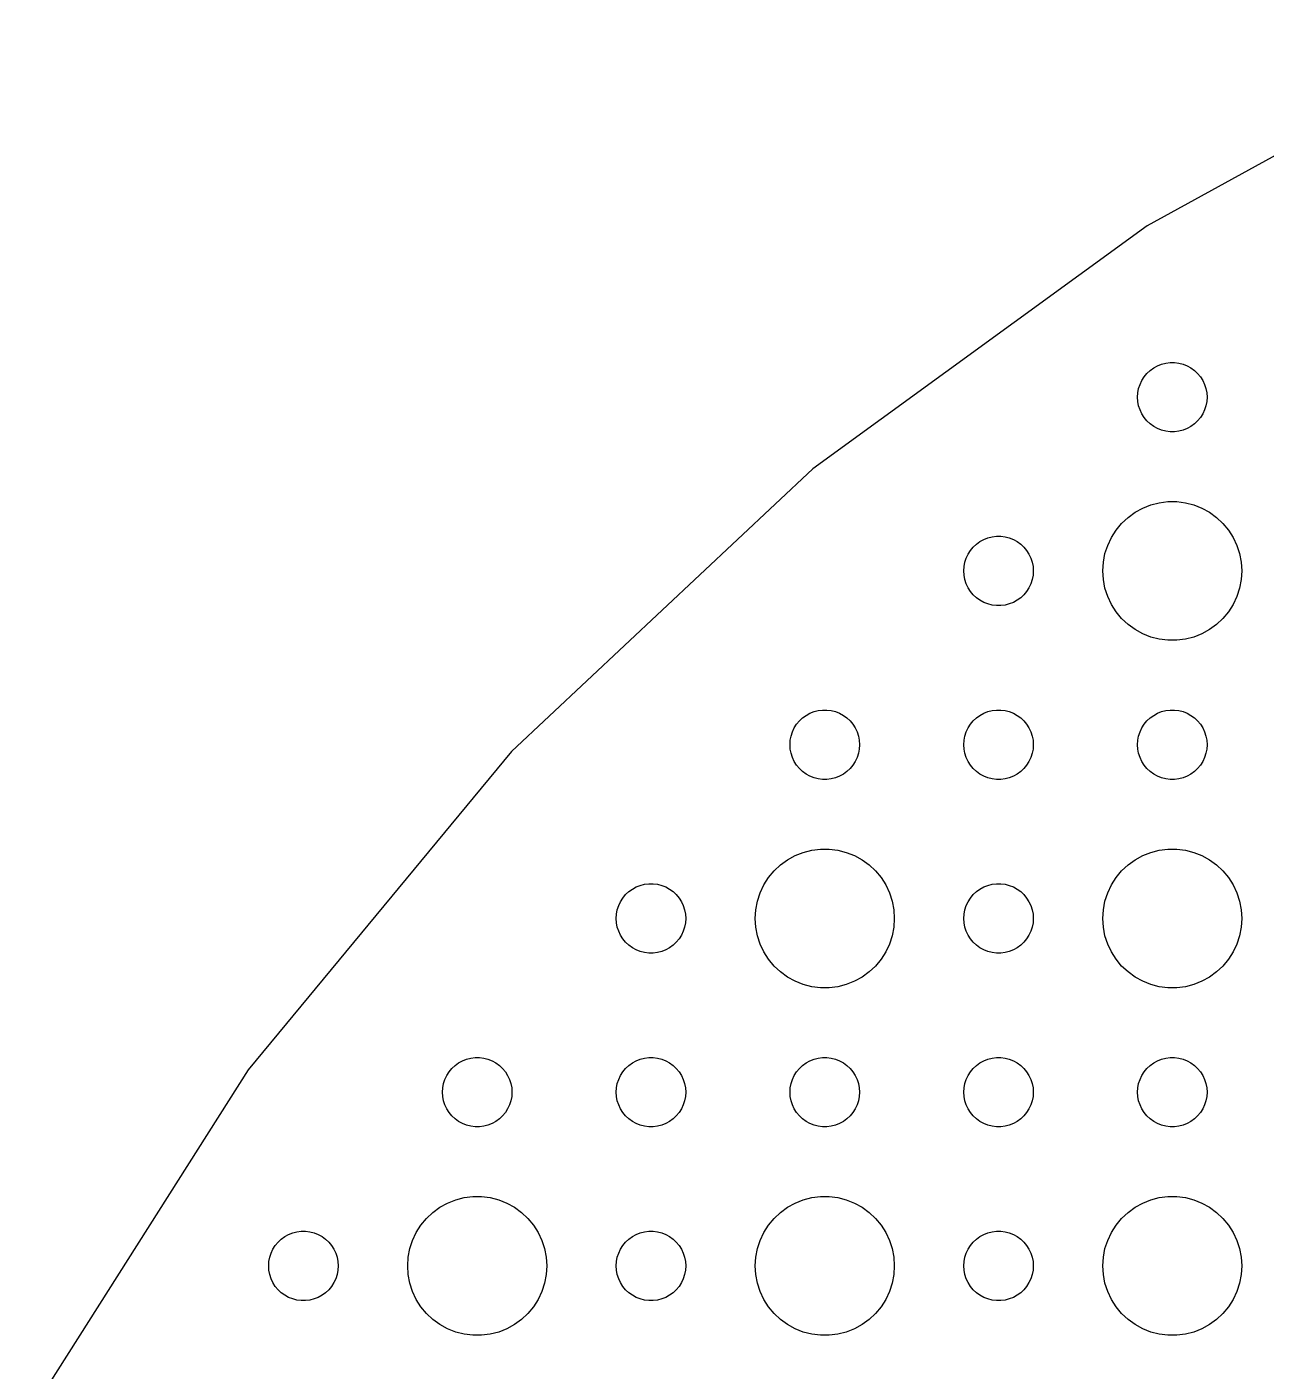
# Model space of a CAD drawing. Header units: metres. Extents: x -142 to 142, y -142 to 142.
# Drawn here: x -124.4 to -71, y 70.5 to 128.5 of the extents above; entities that cross this region are included whole.
import ezdxf

# ---------------------------------------------------------------- set-up
doc = ezdxf.new("R2010")
doc.units = ezdxf.units.M

msp = doc.modelspace()

# ---------------------------------------------------------------- linework, layer by layer
for p, q in [((-60.4606, 128.485), (-76.0874, 119.895)), ((-76.0874, 119.895), (-90.5142, 109.413)), ((-75.9561, 113.656), (-75.8037, 113.766)), ((-75.8037, 113.766), (-75.6387, 113.857)), ((-75.6387, 113.857), (-75.4635, 113.927)), ((-75.4635, 113.927), (-75.2811, 113.973)), ((-75.2811, 113.973), (-75.0942, 113.997)), ((-75.0942, 113.997), (-74.9058, 113.997)), ((-74.9058, 113.997), (-74.7189, 113.973)), ((-74.7189, 113.973), (-74.5365, 113.927)), ((-74.5365, 113.927), (-74.3613, 113.857)), ((-74.3613, 113.857), (-74.1963, 113.766)), ((-74.1963, 113.766), (-74.0439, 113.656)), ((-76.3947, 113.052), (-76.3145, 113.223)), ((-76.3145, 113.223), (-76.2135, 113.382)), ((-76.2135, 113.382), (-76.0934, 113.527)), ((-76.0934, 113.527), (-75.9561, 113.656)), ((-74.0439, 113.656), (-73.9065, 113.527)), ((-73.9065, 113.527), (-73.7865, 113.382)), ((-73.7865, 113.382), (-73.6855, 113.223)), ((-73.6855, 113.223), (-73.6053, 113.052)), ((-76.5, 112.5), (-76.4882, 112.688)), ((-76.4882, 112.688), (-76.4529, 112.873)), ((-76.4529, 112.873), (-76.3947, 113.052)), ((-73.6053, 113.052), (-73.5471, 112.873)), ((-73.5471, 112.873), (-73.5118, 112.688)), ((-73.5118, 112.688), (-73.5, 112.5)), ((-76.4882, 112.312), (-76.5, 112.5)), ((-76.4529, 112.127), (-76.4882, 112.312)), ((-76.3947, 111.948), (-76.4529, 112.127)), ((-73.5471, 112.127), (-73.6053, 111.948)), ((-73.5118, 112.312), (-73.5471, 112.127)), ((-73.5, 112.5), (-73.5118, 112.312)), ((-76.3145, 111.777), (-76.3947, 111.948)), ((-76.2135, 111.618), (-76.3145, 111.777)), ((-76.0934, 111.473), (-76.2135, 111.618)), ((-75.9561, 111.344), (-76.0934, 111.473)), ((-73.9065, 111.473), (-74.0439, 111.344)), ((-73.7865, 111.618), (-73.9065, 111.473)), ((-73.6855, 111.777), (-73.7865, 111.618)), ((-73.6053, 111.948), (-73.6855, 111.777)), ((-75.8037, 111.234), (-75.9561, 111.344)), ((-75.6387, 111.143), (-75.8037, 111.234)), ((-75.4635, 111.073), (-75.6387, 111.143)), ((-75.2811, 111.027), (-75.4635, 111.073)), ((-75.0942, 111.003), (-75.2811, 111.027)), ((-74.9058, 111.003), (-75.0942, 111.003)), ((-74.7189, 111.027), (-74.9058, 111.003)), ((-74.5365, 111.073), (-74.7189, 111.027)), ((-74.3613, 111.143), (-74.5365, 111.073)), ((-74.1963, 111.234), (-74.3613, 111.143)), ((-74.0439, 111.344), (-74.1963, 111.234)), ((-90.5142, 109.413), (-103.514, 97.2057)), ((-75.927, 107.853), (-75.5621, 107.947)), ((-75.5621, 107.947), (-75.1884, 107.994)), ((-75.1884, 107.994), (-74.8116, 107.994)), ((-74.8116, 107.994), (-74.4379, 107.947)), ((-74.4379, 107.947), (-74.073, 107.853)), ((-76.9123, 107.312), (-76.6075, 107.533)), ((-76.6075, 107.533), (-76.2773, 107.714)), ((-76.2773, 107.714), (-75.927, 107.853)), ((-74.073, 107.853), (-73.7227, 107.714)), ((-73.7227, 107.714), (-73.3925, 107.533)), ((-73.3925, 107.533), (-73.0877, 107.312)), ((-77.427, 106.763), (-77.1869, 107.054)), ((-77.1869, 107.054), (-76.9123, 107.312)), ((-73.0877, 107.312), (-72.8131, 107.054)), ((-72.8131, 107.054), (-72.573, 106.763)), ((-83.4561, 106.156), (-83.3037, 106.266)), ((-83.3037, 106.266), (-83.1387, 106.357)), ((-83.1387, 106.357), (-82.9635, 106.427)), ((-82.9635, 106.427), (-82.7811, 106.473)), ((-82.7811, 106.473), (-82.5942, 106.497)), ((-82.5942, 106.497), (-82.4058, 106.497)), ((-82.4058, 106.497), (-82.2189, 106.473)), ((-82.2189, 106.473), (-82.0365, 106.427)), ((-82.0365, 106.427), (-81.8613, 106.357)), ((-81.8613, 106.357), (-81.6963, 106.266)), ((-81.6963, 106.266), (-81.5439, 106.156)), ((-77.7893, 106.104), (-77.6289, 106.445)), ((-77.6289, 106.445), (-77.427, 106.763)), ((-72.573, 106.763), (-72.3711, 106.445)), ((-72.3711, 106.445), (-72.2107, 106.104)), ((-83.8947, 105.552), (-83.8145, 105.723)), ((-83.8145, 105.723), (-83.7135, 105.882)), ((-83.7135, 105.882), (-83.5934, 106.027)), ((-83.5934, 106.027), (-83.4561, 106.156)), ((-81.5439, 106.156), (-81.4065, 106.027)), ((-81.4065, 106.027), (-81.2865, 105.882)), ((-81.2865, 105.882), (-81.1855, 105.723)), ((-81.1855, 105.723), (-81.1053, 105.552)), ((-77.9763, 105.376), (-77.9057, 105.746)), ((-77.9057, 105.746), (-77.7893, 106.104)), ((-72.2107, 106.104), (-72.0943, 105.746)), ((-72.0943, 105.746), (-72.0237, 105.376)), ((-84, 105), (-83.9882, 105.188)), ((-83.9882, 105.188), (-83.9529, 105.373)), ((-83.9529, 105.373), (-83.8947, 105.552)), ((-81.1053, 105.552), (-81.0471, 105.373)), ((-81.0471, 105.373), (-81.0118, 105.188)), ((-81.0118, 105.188), (-81, 105)), ((-78, 105), (-77.9763, 105.376)), ((-72.0237, 105.376), (-72, 105)), ((-83.9882, 104.812), (-84, 105)), ((-83.9529, 104.627), (-83.9882, 104.812)), ((-83.8947, 104.448), (-83.9529, 104.627)), ((-83.8145, 104.277), (-83.8947, 104.448)), ((-81.1053, 104.448), (-81.1855, 104.277)), ((-81.0471, 104.627), (-81.1053, 104.448)), ((-81.0118, 104.812), (-81.0471, 104.627)), ((-81, 105), (-81.0118, 104.812)), ((-77.9763, 104.624), (-78, 105)), ((-77.9057, 104.254), (-77.9763, 104.624)), ((-72.0237, 104.624), (-72.0943, 104.254)), ((-72, 105), (-72.0237, 104.624)), ((-83.7135, 104.118), (-83.8145, 104.277)), ((-83.5934, 103.973), (-83.7135, 104.118)), ((-83.4561, 103.844), (-83.5934, 103.973)), ((-81.4065, 103.973), (-81.5439, 103.844)), ((-81.2865, 104.118), (-81.4065, 103.973)), ((-81.1855, 104.277), (-81.2865, 104.118)), ((-77.7893, 103.896), (-77.9057, 104.254)), ((-77.6289, 103.555), (-77.7893, 103.896)), ((-72.2107, 103.896), (-72.3711, 103.555)), ((-72.0943, 104.254), (-72.2107, 103.896)), ((-83.3037, 103.734), (-83.4561, 103.844)), ((-83.1387, 103.643), (-83.3037, 103.734)), ((-82.9635, 103.573), (-83.1387, 103.643)), ((-82.7811, 103.527), (-82.9635, 103.573)), ((-82.5942, 103.503), (-82.7811, 103.527)), ((-82.4058, 103.503), (-82.5942, 103.503)), ((-82.2189, 103.527), (-82.4058, 103.503)), ((-82.0365, 103.573), (-82.2189, 103.527)), ((-81.8613, 103.643), (-82.0365, 103.573)), ((-81.6963, 103.734), (-81.8613, 103.643)), ((-81.5439, 103.844), (-81.6963, 103.734)), ((-77.427, 103.237), (-77.6289, 103.555)), ((-72.3711, 103.555), (-72.573, 103.237)), ((-77.1869, 102.946), (-77.427, 103.237)), ((-76.9123, 102.688), (-77.1869, 102.946)), ((-72.8131, 102.946), (-73.0877, 102.688)), ((-72.573, 103.237), (-72.8131, 102.946)), ((-76.6075, 102.467), (-76.9123, 102.688)), ((-76.2773, 102.286), (-76.6075, 102.467)), ((-75.927, 102.147), (-76.2773, 102.286)), ((-75.5621, 102.053), (-75.927, 102.147)), ((-74.073, 102.147), (-74.4379, 102.053)), ((-73.7227, 102.286), (-74.073, 102.147)), ((-73.3925, 102.467), (-73.7227, 102.286)), ((-73.0877, 102.688), (-73.3925, 102.467)), ((-75.1884, 102.006), (-75.5621, 102.053)), ((-74.8116, 102.006), (-75.1884, 102.006)), ((-74.4379, 102.053), (-74.8116, 102.006)), ((-91.0934, 98.5268), (-90.9561, 98.6558)), ((-90.9561, 98.6558), (-90.8037, 98.7665)), ((-90.8037, 98.7665), (-90.6387, 98.8572)), ((-90.6387, 98.8572), (-90.4635, 98.9266)), ((-90.4635, 98.9266), (-90.2811, 98.9734)), ((-90.2811, 98.9734), (-90.0942, 98.997)), ((-90.0942, 98.997), (-89.9058, 98.997)), ((-89.9058, 98.997), (-89.7189, 98.9734)), ((-89.7189, 98.9734), (-89.5365, 98.9266)), ((-89.5365, 98.9266), (-89.3613, 98.8572)), ((-89.3613, 98.8572), (-89.1963, 98.7665)), ((-89.1963, 98.7665), (-89.0439, 98.6558)), ((-89.0439, 98.6558), (-88.9065, 98.5268)), ((-83.5934, 98.5268), (-83.4561, 98.6558)), ((-83.4561, 98.6558), (-83.3037, 98.7665)), ((-83.3037, 98.7665), (-83.1387, 98.8572)), ((-83.1387, 98.8572), (-82.9635, 98.9266)), ((-82.9635, 98.9266), (-82.7811, 98.9734)), ((-82.7811, 98.9734), (-82.5942, 98.997)), ((-82.5942, 98.997), (-82.4058, 98.997)), ((-82.4058, 98.997), (-82.2189, 98.9734)), ((-82.2189, 98.9734), (-82.0365, 98.9266)), ((-82.0365, 98.9266), (-81.8613, 98.8572)), ((-81.8613, 98.8572), (-81.6963, 98.7665)), ((-81.6963, 98.7665), (-81.5439, 98.6558)), ((-81.5439, 98.6558), (-81.4065, 98.5268)), ((-76.0934, 98.5268), (-75.9561, 98.6558)), ((-75.9561, 98.6558), (-75.8037, 98.7665)), ((-75.8037, 98.7665), (-75.6387, 98.8572)), ((-75.6387, 98.8572), (-75.4635, 98.9266)), ((-75.4635, 98.9266), (-75.2811, 98.9734)), ((-75.2811, 98.9734), (-75.0942, 98.997)), ((-75.0942, 98.997), (-74.9058, 98.997)), ((-74.9058, 98.997), (-74.7189, 98.9734)), ((-74.7189, 98.9734), (-74.5365, 98.9266)), ((-74.5365, 98.9266), (-74.3613, 98.8572)), ((-74.3613, 98.8572), (-74.1963, 98.7665)), ((-74.1963, 98.7665), (-74.0439, 98.6558)), ((-74.0439, 98.6558), (-73.9065, 98.5268)), ((-91.3947, 98.0522), (-91.3145, 98.2226)), ((-91.3145, 98.2226), (-91.2135, 98.3817)), ((-91.2135, 98.3817), (-91.0934, 98.5268)), ((-88.9065, 98.5268), (-88.7865, 98.3817)), ((-88.7865, 98.3817), (-88.6855, 98.2226)), ((-88.6855, 98.2226), (-88.6053, 98.0522)), ((-83.8947, 98.0522), (-83.8145, 98.2226)), ((-83.8145, 98.2226), (-83.7135, 98.3817)), ((-83.7135, 98.3817), (-83.5934, 98.5268)), ((-81.4065, 98.5268), (-81.2865, 98.3817)), ((-81.2865, 98.3817), (-81.1855, 98.2226)), ((-81.1855, 98.2226), (-81.1053, 98.0522)), ((-76.3947, 98.0522), (-76.3145, 98.2226)), ((-76.3145, 98.2226), (-76.2135, 98.3817)), ((-76.2135, 98.3817), (-76.0934, 98.5268)), ((-73.9065, 98.5268), (-73.7865, 98.3817)), ((-73.7865, 98.3817), (-73.6855, 98.2226)), ((-73.6855, 98.2226), (-73.6053, 98.0522)), ((-91.5, 97.5), (-91.4882, 97.688)), ((-91.4882, 97.312), (-91.5, 97.5)), ((-91.4882, 97.688), (-91.4529, 97.873)), ((-91.4529, 97.873), (-91.3947, 98.0522)), ((-88.6053, 98.0522), (-88.5471, 97.873)), ((-88.5471, 97.873), (-88.5118, 97.688)), ((-88.5118, 97.688), (-88.5, 97.5)), ((-88.5, 97.5), (-88.5118, 97.312)), ((-84, 97.5), (-83.9882, 97.688)), ((-83.9882, 97.312), (-84, 97.5)), ((-83.9882, 97.688), (-83.9529, 97.873)), ((-83.9529, 97.873), (-83.8947, 98.0522)), ((-81.1053, 98.0522), (-81.0471, 97.873)), ((-81.0471, 97.873), (-81.0118, 97.688)), ((-81.0118, 97.688), (-81, 97.5)), ((-81, 97.5), (-81.0118, 97.312)), ((-76.5, 97.5), (-76.4882, 97.688)), ((-76.4882, 97.312), (-76.5, 97.5)), ((-76.4882, 97.688), (-76.4529, 97.873)), ((-76.4529, 97.873), (-76.3947, 98.0522)), ((-73.6053, 98.0522), (-73.5471, 97.873)), ((-73.5471, 97.873), (-73.5118, 97.688)), ((-73.5118, 97.688), (-73.5, 97.5)), ((-73.5, 97.5), (-73.5118, 97.312)), ((-103.514, 97.2057), (-114.88, 83.4655)), ((-91.4529, 97.127), (-91.4882, 97.312)), ((-91.3947, 96.9478), (-91.4529, 97.127)), ((-91.3145, 96.7774), (-91.3947, 96.9478)), ((-88.6053, 96.9478), (-88.6855, 96.7774)), ((-88.5471, 97.127), (-88.6053, 96.9478)), ((-88.5118, 97.312), (-88.5471, 97.127)), ((-83.9529, 97.127), (-83.9882, 97.312)), ((-83.8947, 96.9478), (-83.9529, 97.127)), ((-83.8145, 96.7774), (-83.8947, 96.9478)), ((-81.1053, 96.9478), (-81.1855, 96.7774)), ((-81.0471, 97.127), (-81.1053, 96.9478)), ((-81.0118, 97.312), (-81.0471, 97.127)), ((-76.4529, 97.127), (-76.4882, 97.312)), ((-76.3947, 96.9478), (-76.4529, 97.127)), ((-76.3145, 96.7774), (-76.3947, 96.9478)), ((-73.6053, 96.9478), (-73.6855, 96.7774)), ((-73.5471, 97.127), (-73.6053, 96.9478)), ((-73.5118, 97.312), (-73.5471, 97.127)), ((-91.2135, 96.6183), (-91.3145, 96.7774)), ((-91.0934, 96.4732), (-91.2135, 96.6183)), ((-90.9561, 96.3442), (-91.0934, 96.4732)), ((-90.8037, 96.2335), (-90.9561, 96.3442)), ((-89.0439, 96.3442), (-89.1963, 96.2335)), ((-88.9065, 96.4732), (-89.0439, 96.3442)), ((-88.7865, 96.6183), (-88.9065, 96.4732)), ((-88.6855, 96.7774), (-88.7865, 96.6183)), ((-83.7135, 96.6183), (-83.8145, 96.7774)), ((-83.5934, 96.4732), (-83.7135, 96.6183)), ((-83.4561, 96.3442), (-83.5934, 96.4732)), ((-83.3037, 96.2335), (-83.4561, 96.3442)), ((-81.5439, 96.3442), (-81.6963, 96.2335)), ((-81.4065, 96.4732), (-81.5439, 96.3442)), ((-81.2865, 96.6183), (-81.4065, 96.4732)), ((-81.1855, 96.7774), (-81.2865, 96.6183)), ((-76.2135, 96.6183), (-76.3145, 96.7774)), ((-76.0934, 96.4732), (-76.2135, 96.6183)), ((-75.9561, 96.3442), (-76.0934, 96.4732)), ((-75.8037, 96.2335), (-75.9561, 96.3442)), ((-74.0439, 96.3442), (-74.1963, 96.2335)), ((-73.9065, 96.4732), (-74.0439, 96.3442)), ((-73.7865, 96.6183), (-73.9065, 96.4732)), ((-73.6855, 96.7774), (-73.7865, 96.6183)), ((-90.6387, 96.1428), (-90.8037, 96.2335)), ((-90.4635, 96.0734), (-90.6387, 96.1428)), ((-90.2811, 96.0266), (-90.4635, 96.0734)), ((-90.0942, 96.003), (-90.2811, 96.0266)), ((-89.9058, 96.003), (-90.0942, 96.003)), ((-89.7189, 96.0266), (-89.9058, 96.003)), ((-89.5365, 96.0734), (-89.7189, 96.0266)), ((-89.3613, 96.1428), (-89.5365, 96.0734)), ((-89.1963, 96.2335), (-89.3613, 96.1428)), ((-83.1387, 96.1428), (-83.3037, 96.2335)), ((-82.9635, 96.0734), (-83.1387, 96.1428)), ((-82.7811, 96.0266), (-82.9635, 96.0734)), ((-82.5942, 96.003), (-82.7811, 96.0266)), ((-82.4058, 96.003), (-82.5942, 96.003)), ((-82.2189, 96.0266), (-82.4058, 96.003)), ((-82.0365, 96.0734), (-82.2189, 96.0266)), ((-81.8613, 96.1428), (-82.0365, 96.0734)), ((-81.6963, 96.2335), (-81.8613, 96.1428)), ((-75.6387, 96.1428), (-75.8037, 96.2335)), ((-75.4635, 96.0734), (-75.6387, 96.1428)), ((-75.2811, 96.0266), (-75.4635, 96.0734)), ((-75.0942, 96.003), (-75.2811, 96.0266)), ((-74.9058, 96.003), (-75.0942, 96.003)), ((-74.7189, 96.0266), (-74.9058, 96.003)), ((-74.5365, 96.0734), (-74.7189, 96.0266)), ((-74.3613, 96.1428), (-74.5365, 96.0734)), ((-74.1963, 96.2335), (-74.3613, 96.1428)), ((-91.2773, 92.7145), (-90.927, 92.8532)), ((-90.927, 92.8532), (-90.5621, 92.9469)), ((-90.5621, 92.9469), (-90.1884, 92.9941)), ((-90.1884, 92.9941), (-89.8116, 92.9941)), ((-89.8116, 92.9941), (-89.4379, 92.9469)), ((-89.4379, 92.9469), (-89.073, 92.8532)), ((-89.073, 92.8532), (-88.7227, 92.7145)), ((-76.2773, 92.7145), (-75.927, 92.8532)), ((-75.927, 92.8532), (-75.5621, 92.9469)), ((-75.5621, 92.9469), (-75.1884, 92.9941)), ((-75.1884, 92.9941), (-74.8116, 92.9941)), ((-74.8116, 92.9941), (-74.4379, 92.9469)), ((-74.4379, 92.9469), (-74.073, 92.8532)), ((-74.073, 92.8532), (-73.7227, 92.7145)), ((-92.1869, 92.0536), (-91.9123, 92.3115)), ((-91.9123, 92.3115), (-91.6075, 92.533)), ((-91.6075, 92.533), (-91.2773, 92.7145)), ((-88.7227, 92.7145), (-88.3925, 92.533)), ((-88.3925, 92.533), (-88.0877, 92.3115)), ((-88.0877, 92.3115), (-87.8131, 92.0536)), ((-77.1869, 92.0536), (-76.9123, 92.3115)), ((-76.9123, 92.3115), (-76.6075, 92.533)), ((-76.6075, 92.533), (-76.2773, 92.7145)), ((-73.7227, 92.7145), (-73.3925, 92.533)), ((-73.3925, 92.533), (-73.0877, 92.3115)), ((-73.0877, 92.3115), (-72.8131, 92.0536)), ((-92.6289, 91.4453), (-92.427, 91.7634)), ((-92.427, 91.7634), (-92.1869, 92.0536)), ((-87.8131, 92.0536), (-87.573, 91.7634)), ((-87.573, 91.7634), (-87.3711, 91.4453)), ((-77.6289, 91.4453), (-77.427, 91.7634)), ((-77.427, 91.7634), (-77.1869, 92.0536)), ((-72.8131, 92.0536), (-72.573, 91.7634)), ((-72.573, 91.7634), (-72.3711, 91.4453)), ((-98.5934, 91.0268), (-98.4561, 91.1558)), ((-98.4561, 91.1558), (-98.3037, 91.2665)), ((-98.3037, 91.2665), (-98.1387, 91.3572)), ((-98.1387, 91.3572), (-97.9635, 91.4266)), ((-97.9635, 91.4266), (-97.7811, 91.4734)), ((-97.7811, 91.4734), (-97.5942, 91.497)), ((-97.5942, 91.497), (-97.4058, 91.497)), ((-97.4058, 91.497), (-97.2189, 91.4734)), ((-97.2189, 91.4734), (-97.0365, 91.4266)), ((-97.0365, 91.4266), (-96.8613, 91.3572)), ((-96.8613, 91.3572), (-96.6963, 91.2665)), ((-96.6963, 91.2665), (-96.5439, 91.1558)), ((-96.5439, 91.1558), (-96.4065, 91.0268)), ((-92.9057, 90.7461), (-92.7893, 91.1044)), ((-92.7893, 91.1044), (-92.6289, 91.4453)), ((-87.3711, 91.4453), (-87.2107, 91.1044)), ((-87.2107, 91.1044), (-87.0943, 90.7461)), ((-83.5934, 91.0268), (-83.4561, 91.1558)), ((-83.4561, 91.1558), (-83.3037, 91.2665)), ((-83.3037, 91.2665), (-83.1387, 91.3572)), ((-83.1387, 91.3572), (-82.9635, 91.4266)), ((-82.9635, 91.4266), (-82.7811, 91.4734)), ((-82.7811, 91.4734), (-82.5942, 91.497)), ((-82.5942, 91.497), (-82.4058, 91.497)), ((-82.4058, 91.497), (-82.2189, 91.4734)), ((-82.2189, 91.4734), (-82.0365, 91.4266)), ((-82.0365, 91.4266), (-81.8613, 91.3572)), ((-81.8613, 91.3572), (-81.6963, 91.2665)), ((-81.6963, 91.2665), (-81.5439, 91.1558)), ((-81.5439, 91.1558), (-81.4065, 91.0268)), ((-77.9057, 90.7461), (-77.7893, 91.1044)), ((-77.7893, 91.1044), (-77.6289, 91.4453)), ((-72.3711, 91.4453), (-72.2107, 91.1044)), ((-72.2107, 91.1044), (-72.0943, 90.7461)), ((-98.9529, 90.373), (-98.8947, 90.5522)), ((-98.8947, 90.5522), (-98.8145, 90.7226)), ((-98.8145, 90.7226), (-98.7135, 90.8817)), ((-98.7135, 90.8817), (-98.5934, 91.0268)), ((-96.4065, 91.0268), (-96.2865, 90.8817)), ((-96.2865, 90.8817), (-96.1855, 90.7226)), ((-96.1855, 90.7226), (-96.1053, 90.5522)), ((-96.1053, 90.5522), (-96.0471, 90.373)), ((-92.9763, 90.376), (-92.9057, 90.7461)), ((-87.0943, 90.7461), (-87.0237, 90.376)), ((-83.9529, 90.373), (-83.8947, 90.5522)), ((-83.8947, 90.5522), (-83.8145, 90.7226)), ((-83.8145, 90.7226), (-83.7135, 90.8817)), ((-83.7135, 90.8817), (-83.5934, 91.0268)), ((-81.4065, 91.0268), (-81.2865, 90.8817)), ((-81.2865, 90.8817), (-81.1855, 90.7226)), ((-81.1855, 90.7226), (-81.1053, 90.5522)), ((-81.1053, 90.5522), (-81.0471, 90.373)), ((-77.9763, 90.376), (-77.9057, 90.7461)), ((-72.0943, 90.7461), (-72.0237, 90.376)), ((-99, 90), (-98.9882, 90.188)), ((-98.9882, 89.812), (-99, 90)), ((-98.9882, 90.188), (-98.9529, 90.373)), ((-96.0471, 90.373), (-96.0118, 90.188)), ((-96.0118, 90.188), (-96, 90)), ((-96, 90), (-96.0118, 89.812)), ((-93, 90), (-92.9763, 90.376)), ((-92.9763, 89.624), (-93, 90)), ((-87.0237, 90.376), (-87, 90)), ((-87, 90), (-87.0237, 89.624)), ((-84, 90), (-83.9882, 90.188)), ((-83.9882, 89.812), (-84, 90)), ((-83.9882, 90.188), (-83.9529, 90.373)), ((-81.0471, 90.373), (-81.0118, 90.188)), ((-81.0118, 90.188), (-81, 90)), ((-81, 90), (-81.0118, 89.812)), ((-78, 90), (-77.9763, 90.376)), ((-77.9763, 89.624), (-78, 90)), ((-72.0237, 90.376), (-72, 90)), ((-72, 90), (-72.0237, 89.624)), ((-98.9529, 89.627), (-98.9882, 89.812)), ((-98.8947, 89.4478), (-98.9529, 89.627)), ((-98.8145, 89.2774), (-98.8947, 89.4478)), ((-96.1053, 89.4478), (-96.1855, 89.2774)), ((-96.0471, 89.627), (-96.1053, 89.4478)), ((-96.0118, 89.812), (-96.0471, 89.627)), ((-92.9057, 89.2539), (-92.9763, 89.624)), ((-87.0237, 89.624), (-87.0943, 89.2539)), ((-83.9529, 89.627), (-83.9882, 89.812)), ((-83.8947, 89.4478), (-83.9529, 89.627)), ((-83.8145, 89.2774), (-83.8947, 89.4478)), ((-81.1053, 89.4478), (-81.1855, 89.2774)), ((-81.0471, 89.627), (-81.1053, 89.4478)), ((-81.0118, 89.812), (-81.0471, 89.627)), ((-77.9057, 89.2539), (-77.9763, 89.624)), ((-72.0237, 89.624), (-72.0943, 89.2539)), ((-98.7135, 89.1183), (-98.8145, 89.2774)), ((-98.5934, 88.9732), (-98.7135, 89.1183)), ((-98.4561, 88.8442), (-98.5934, 88.9732)), ((-98.3037, 88.7335), (-98.4561, 88.8442)), ((-96.5439, 88.8442), (-96.6963, 88.7335)), ((-96.4065, 88.9732), (-96.5439, 88.8442)), ((-96.2865, 89.1183), (-96.4065, 88.9732)), ((-96.1855, 89.2774), (-96.2865, 89.1183)), ((-92.7893, 88.8956), (-92.9057, 89.2539)), ((-92.6289, 88.5547), (-92.7893, 88.8956)), ((-87.2107, 88.8956), (-87.3711, 88.5547)), ((-87.0943, 89.2539), (-87.2107, 88.8956)), ((-83.7135, 89.1183), (-83.8145, 89.2774)), ((-83.5934, 88.9732), (-83.7135, 89.1183)), ((-83.4561, 88.8442), (-83.5934, 88.9732)), ((-83.3037, 88.7335), (-83.4561, 88.8442)), ((-81.5439, 88.8442), (-81.6963, 88.7335)), ((-81.4065, 88.9732), (-81.5439, 88.8442)), ((-81.2865, 89.1183), (-81.4065, 88.9732)), ((-81.1855, 89.2774), (-81.2865, 89.1183)), ((-77.7893, 88.8956), (-77.9057, 89.2539)), ((-77.6289, 88.5547), (-77.7893, 88.8956)), ((-72.2107, 88.8956), (-72.3711, 88.5547)), ((-72.0943, 89.2539), (-72.2107, 88.8956)), ((-98.1387, 88.6428), (-98.3037, 88.7335)), ((-97.9635, 88.5734), (-98.1387, 88.6428)), ((-97.7811, 88.5266), (-97.9635, 88.5734)), ((-97.5942, 88.503), (-97.7811, 88.5266)), ((-97.4058, 88.503), (-97.5942, 88.503)), ((-97.2189, 88.5266), (-97.4058, 88.503)), ((-97.0365, 88.5734), (-97.2189, 88.5266)), ((-96.8613, 88.6428), (-97.0365, 88.5734)), ((-96.6963, 88.7335), (-96.8613, 88.6428)), ((-92.427, 88.2366), (-92.6289, 88.5547)), ((-92.1869, 87.9464), (-92.427, 88.2366)), ((-87.573, 88.2366), (-87.8131, 87.9464)), ((-87.3711, 88.5547), (-87.573, 88.2366)), ((-83.1387, 88.6428), (-83.3037, 88.7335)), ((-82.9635, 88.5734), (-83.1387, 88.6428)), ((-82.7811, 88.5266), (-82.9635, 88.5734)), ((-82.5942, 88.503), (-82.7811, 88.5266)), ((-82.4058, 88.503), (-82.5942, 88.503)), ((-82.2189, 88.5266), (-82.4058, 88.503)), ((-82.0365, 88.5734), (-82.2189, 88.5266)), ((-81.8613, 88.6428), (-82.0365, 88.5734)), ((-81.6963, 88.7335), (-81.8613, 88.6428)), ((-77.427, 88.2366), (-77.6289, 88.5547)), ((-77.1869, 87.9464), (-77.427, 88.2366)), ((-72.573, 88.2366), (-72.8131, 87.9464)), ((-72.3711, 88.5547), (-72.573, 88.2366)), ((-91.9123, 87.6885), (-92.1869, 87.9464)), ((-91.6075, 87.467), (-91.9123, 87.6885)), ((-88.0877, 87.6885), (-88.3925, 87.467)), ((-87.8131, 87.9464), (-88.0877, 87.6885)), ((-76.9123, 87.6885), (-77.1869, 87.9464)), ((-76.6075, 87.467), (-76.9123, 87.6885)), ((-73.0877, 87.6885), (-73.3925, 87.467)), ((-72.8131, 87.9464), (-73.0877, 87.6885)), ((-91.2773, 87.2855), (-91.6075, 87.467)), ((-90.927, 87.1468), (-91.2773, 87.2855)), ((-90.5621, 87.0531), (-90.927, 87.1468)), ((-90.1884, 87.0059), (-90.5621, 87.0531)), ((-89.4379, 87.0531), (-89.8116, 87.0059)), ((-89.073, 87.1468), (-89.4379, 87.0531)), ((-88.7227, 87.2855), (-89.073, 87.1468)), ((-88.3925, 87.467), (-88.7227, 87.2855)), ((-76.2773, 87.2855), (-76.6075, 87.467)), ((-75.927, 87.1468), (-76.2773, 87.2855)), ((-75.5621, 87.0531), (-75.927, 87.1468)), ((-75.1884, 87.0059), (-75.5621, 87.0531)), ((-74.4379, 87.0531), (-74.8116, 87.0059)), ((-74.073, 87.1468), (-74.4379, 87.0531)), ((-73.7227, 87.2855), (-74.073, 87.1468)), ((-73.3925, 87.467), (-73.7227, 87.2855)), ((-89.8116, 87.0059), (-90.1884, 87.0059)), ((-74.8116, 87.0059), (-75.1884, 87.0059)), ((-106.093, 83.5268), (-105.956, 83.6558)), ((-105.956, 83.6558), (-105.804, 83.7665)), ((-105.804, 83.7665), (-105.639, 83.8572)), ((-105.639, 83.8572), (-105.464, 83.9266)), ((-105.464, 83.9266), (-105.281, 83.9734)), ((-105.281, 83.9734), (-105.094, 83.997)), ((-105.094, 83.997), (-104.906, 83.997)), ((-104.906, 83.997), (-104.719, 83.9734)), ((-104.719, 83.9734), (-104.536, 83.9266)), ((-104.536, 83.9266), (-104.361, 83.8572)), ((-104.361, 83.8572), (-104.196, 83.7665)), ((-104.196, 83.7665), (-104.044, 83.6558)), ((-104.044, 83.6558), (-103.907, 83.5268)), ((-98.5934, 83.5268), (-98.4561, 83.6558)), ((-98.4561, 83.6558), (-98.3037, 83.7665)), ((-98.3037, 83.7665), (-98.1387, 83.8572)), ((-98.1387, 83.8572), (-97.9635, 83.9266)), ((-97.9635, 83.9266), (-97.7811, 83.9734)), ((-97.7811, 83.9734), (-97.5942, 83.997)), ((-97.5942, 83.997), (-97.4058, 83.997)), ((-97.4058, 83.997), (-97.2189, 83.9734)), ((-97.2189, 83.9734), (-97.0365, 83.9266)), ((-97.0365, 83.9266), (-96.8613, 83.8572)), ((-96.8613, 83.8572), (-96.6963, 83.7665)), ((-96.6963, 83.7665), (-96.5439, 83.6558)), ((-96.5439, 83.6558), (-96.4065, 83.5268)), ((-91.0934, 83.5268), (-90.9561, 83.6558)), ((-90.9561, 83.6558), (-90.8037, 83.7665)), ((-90.8037, 83.7665), (-90.6387, 83.8572)), ((-90.6387, 83.8572), (-90.4635, 83.9266)), ((-90.4635, 83.9266), (-90.2811, 83.9734)), ((-90.2811, 83.9734), (-90.0942, 83.997)), ((-90.0942, 83.997), (-89.9058, 83.997)), ((-89.9058, 83.997), (-89.7189, 83.9734)), ((-89.7189, 83.9734), (-89.5365, 83.9266)), ((-89.5365, 83.9266), (-89.3613, 83.8572)), ((-89.3613, 83.8572), (-89.1963, 83.7665)), ((-89.1963, 83.7665), (-89.0439, 83.6558)), ((-89.0439, 83.6558), (-88.9065, 83.5268)), ((-83.5934, 83.5268), (-83.4561, 83.6558)), ((-83.4561, 83.6558), (-83.3037, 83.7665)), ((-83.3037, 83.7665), (-83.1387, 83.8572)), ((-83.1387, 83.8572), (-82.9635, 83.9266)), ((-82.9635, 83.9266), (-82.7811, 83.9734)), ((-82.7811, 83.9734), (-82.5942, 83.997)), ((-82.5942, 83.997), (-82.4058, 83.997)), ((-82.4058, 83.997), (-82.2189, 83.9734)), ((-82.2189, 83.9734), (-82.0365, 83.9266)), ((-82.0365, 83.9266), (-81.8613, 83.8572)), ((-81.8613, 83.8572), (-81.6963, 83.7665)), ((-81.6963, 83.7665), (-81.5439, 83.6558)), ((-81.5439, 83.6558), (-81.4065, 83.5268)), ((-76.0934, 83.5268), (-75.9561, 83.6558)), ((-75.9561, 83.6558), (-75.8037, 83.7665)), ((-75.8037, 83.7665), (-75.6387, 83.8572)), ((-75.6387, 83.8572), (-75.4635, 83.9266)), ((-75.4635, 83.9266), (-75.2811, 83.9734)), ((-75.2811, 83.9734), (-75.0942, 83.997)), ((-75.0942, 83.997), (-74.9058, 83.997)), ((-74.9058, 83.997), (-74.7189, 83.9734)), ((-74.7189, 83.9734), (-74.5365, 83.9266)), ((-74.5365, 83.9266), (-74.3613, 83.8572)), ((-74.3613, 83.8572), (-74.1963, 83.7665)), ((-74.1963, 83.7665), (-74.0439, 83.6558)), ((-74.0439, 83.6558), (-73.9065, 83.5268)), ((-114.88, 83.4655), (-124.436, 68.409)), ((-106.453, 82.873), (-106.395, 83.0522)), ((-106.395, 83.0522), (-106.314, 83.2226)), ((-106.314, 83.2226), (-106.214, 83.3817)), ((-106.214, 83.3817), (-106.093, 83.5268)), ((-103.907, 83.5268), (-103.786, 83.3817)), ((-103.786, 83.3817), (-103.686, 83.2226)), ((-103.686, 83.2226), (-103.605, 83.0522)), ((-103.605, 83.0522), (-103.547, 82.873)), ((-98.9529, 82.873), (-98.8947, 83.0522)), ((-98.8947, 83.0522), (-98.8145, 83.2226)), ((-98.8145, 83.2226), (-98.7135, 83.3817)), ((-98.7135, 83.3817), (-98.5934, 83.5268)), ((-96.4065, 83.5268), (-96.2865, 83.3817)), ((-96.2865, 83.3817), (-96.1855, 83.2226)), ((-96.1855, 83.2226), (-96.1053, 83.0522)), ((-96.1053, 83.0522), (-96.0471, 82.873)), ((-91.4529, 82.873), (-91.3947, 83.0522)), ((-91.3947, 83.0522), (-91.3145, 83.2226)), ((-91.3145, 83.2226), (-91.2135, 83.3817)), ((-91.2135, 83.3817), (-91.0934, 83.5268)), ((-88.9065, 83.5268), (-88.7865, 83.3817)), ((-88.7865, 83.3817), (-88.6855, 83.2226)), ((-88.6855, 83.2226), (-88.6053, 83.0522)), ((-88.6053, 83.0522), (-88.5471, 82.873)), ((-83.9529, 82.873), (-83.8947, 83.0522)), ((-83.8947, 83.0522), (-83.8145, 83.2226)), ((-83.8145, 83.2226), (-83.7135, 83.3817)), ((-83.7135, 83.3817), (-83.5934, 83.5268)), ((-81.4065, 83.5268), (-81.2865, 83.3817)), ((-81.2865, 83.3817), (-81.1855, 83.2226)), ((-81.1855, 83.2226), (-81.1053, 83.0522)), ((-81.1053, 83.0522), (-81.0471, 82.873)), ((-76.4529, 82.873), (-76.3947, 83.0522)), ((-76.3947, 83.0522), (-76.3145, 83.2226)), ((-76.3145, 83.2226), (-76.2135, 83.3817)), ((-76.2135, 83.3817), (-76.0934, 83.5268)), ((-73.9065, 83.5268), (-73.7865, 83.3817)), ((-73.7865, 83.3817), (-73.6855, 83.2226)), ((-73.6855, 83.2226), (-73.6053, 83.0522)), ((-73.6053, 83.0522), (-73.5471, 82.873)), ((-106.5, 82.5), (-106.488, 82.688)), ((-106.488, 82.312), (-106.5, 82.5)), ((-106.488, 82.688), (-106.453, 82.873)), ((-103.547, 82.873), (-103.512, 82.688)), ((-103.512, 82.688), (-103.5, 82.5)), ((-103.5, 82.5), (-103.512, 82.312)), ((-99, 82.5), (-98.9882, 82.688)), ((-98.9882, 82.312), (-99, 82.5)), ((-98.9882, 82.688), (-98.9529, 82.873)), ((-96.0471, 82.873), (-96.0118, 82.688)), ((-96.0118, 82.688), (-96, 82.5)), ((-96, 82.5), (-96.0118, 82.312)), ((-91.5, 82.5), (-91.4882, 82.688)), ((-91.4882, 82.312), (-91.5, 82.5)), ((-91.4882, 82.688), (-91.4529, 82.873)), ((-88.5471, 82.873), (-88.5118, 82.688)), ((-88.5118, 82.688), (-88.5, 82.5)), ((-88.5, 82.5), (-88.5118, 82.312)), ((-84, 82.5), (-83.9882, 82.688)), ((-83.9882, 82.312), (-84, 82.5)), ((-83.9882, 82.688), (-83.9529, 82.873)), ((-81.0471, 82.873), (-81.0118, 82.688)), ((-81.0118, 82.688), (-81, 82.5)), ((-81, 82.5), (-81.0118, 82.312)), ((-76.5, 82.5), (-76.4882, 82.688)), ((-76.4882, 82.312), (-76.5, 82.5)), ((-76.4882, 82.688), (-76.4529, 82.873)), ((-73.5471, 82.873), (-73.5118, 82.688)), ((-73.5118, 82.688), (-73.5, 82.5)), ((-73.5, 82.5), (-73.5118, 82.312)), ((-106.453, 82.127), (-106.488, 82.312)), ((-106.395, 81.9478), (-106.453, 82.127)), ((-106.314, 81.7774), (-106.395, 81.9478)), ((-103.605, 81.9478), (-103.686, 81.7774)), ((-103.547, 82.127), (-103.605, 81.9478)), ((-103.512, 82.312), (-103.547, 82.127)), ((-98.9529, 82.127), (-98.9882, 82.312)), ((-98.8947, 81.9478), (-98.9529, 82.127)), ((-98.8145, 81.7774), (-98.8947, 81.9478)), ((-96.1053, 81.9478), (-96.1855, 81.7774)), ((-96.0471, 82.127), (-96.1053, 81.9478)), ((-96.0118, 82.312), (-96.0471, 82.127)), ((-91.4529, 82.127), (-91.4882, 82.312)), ((-91.3947, 81.9478), (-91.4529, 82.127)), ((-91.3145, 81.7774), (-91.3947, 81.9478)), ((-88.6053, 81.9478), (-88.6855, 81.7774)), ((-88.5471, 82.127), (-88.6053, 81.9478)), ((-88.5118, 82.312), (-88.5471, 82.127)), ((-83.9529, 82.127), (-83.9882, 82.312)), ((-83.8947, 81.9478), (-83.9529, 82.127)), ((-83.8145, 81.7774), (-83.8947, 81.9478)), ((-81.1053, 81.9478), (-81.1855, 81.7774)), ((-81.0471, 82.127), (-81.1053, 81.9478)), ((-81.0118, 82.312), (-81.0471, 82.127)), ((-76.4529, 82.127), (-76.4882, 82.312)), ((-76.3947, 81.9478), (-76.4529, 82.127)), ((-76.3145, 81.7774), (-76.3947, 81.9478)), ((-73.6053, 81.9478), (-73.6855, 81.7774)), ((-73.5471, 82.127), (-73.6053, 81.9478)), ((-73.5118, 82.312), (-73.5471, 82.127)), ((-106.214, 81.6183), (-106.314, 81.7774)), ((-106.093, 81.4732), (-106.214, 81.6183)), ((-105.956, 81.3442), (-106.093, 81.4732)), ((-105.804, 81.2335), (-105.956, 81.3442)), ((-104.044, 81.3442), (-104.196, 81.2335)), ((-103.907, 81.4732), (-104.044, 81.3442)), ((-103.786, 81.6183), (-103.907, 81.4732)), ((-103.686, 81.7774), (-103.786, 81.6183)), ((-98.7135, 81.6183), (-98.8145, 81.7774)), ((-98.5934, 81.4732), (-98.7135, 81.6183)), ((-98.4561, 81.3442), (-98.5934, 81.4732)), ((-98.3037, 81.2335), (-98.4561, 81.3442)), ((-96.5439, 81.3442), (-96.6963, 81.2335)), ((-96.4065, 81.4732), (-96.5439, 81.3442)), ((-96.2865, 81.6183), (-96.4065, 81.4732)), ((-96.1855, 81.7774), (-96.2865, 81.6183)), ((-91.2135, 81.6183), (-91.3145, 81.7774)), ((-91.0934, 81.4732), (-91.2135, 81.6183)), ((-90.9561, 81.3442), (-91.0934, 81.4732)), ((-90.8037, 81.2335), (-90.9561, 81.3442)), ((-89.0439, 81.3442), (-89.1963, 81.2335)), ((-88.9065, 81.4732), (-89.0439, 81.3442)), ((-88.7865, 81.6183), (-88.9065, 81.4732)), ((-88.6855, 81.7774), (-88.7865, 81.6183)), ((-83.7135, 81.6183), (-83.8145, 81.7774)), ((-83.5934, 81.4732), (-83.7135, 81.6183)), ((-83.4561, 81.3442), (-83.5934, 81.4732)), ((-83.3037, 81.2335), (-83.4561, 81.3442)), ((-81.5439, 81.3442), (-81.6963, 81.2335)), ((-81.4065, 81.4732), (-81.5439, 81.3442)), ((-81.2865, 81.6183), (-81.4065, 81.4732)), ((-81.1855, 81.7774), (-81.2865, 81.6183)), ((-76.2135, 81.6183), (-76.3145, 81.7774)), ((-76.0934, 81.4732), (-76.2135, 81.6183)), ((-75.9561, 81.3442), (-76.0934, 81.4732)), ((-75.8037, 81.2335), (-75.9561, 81.3442)), ((-74.0439, 81.3442), (-74.1963, 81.2335)), ((-73.9065, 81.4732), (-74.0439, 81.3442)), ((-73.7865, 81.6183), (-73.9065, 81.4732)), ((-73.6855, 81.7774), (-73.7865, 81.6183)), ((-105.639, 81.1428), (-105.804, 81.2335)), ((-105.464, 81.0734), (-105.639, 81.1428)), ((-105.281, 81.0266), (-105.464, 81.0734)), ((-105.094, 81.003), (-105.281, 81.0266)), ((-104.906, 81.003), (-105.094, 81.003)), ((-104.719, 81.0266), (-104.906, 81.003)), ((-104.536, 81.0734), (-104.719, 81.0266)), ((-104.361, 81.1428), (-104.536, 81.0734)), ((-104.196, 81.2335), (-104.361, 81.1428)), ((-98.1387, 81.1428), (-98.3037, 81.2335)), ((-97.9635, 81.0734), (-98.1387, 81.1428)), ((-97.7811, 81.0266), (-97.9635, 81.0734)), ((-97.5942, 81.003), (-97.7811, 81.0266)), ((-97.4058, 81.003), (-97.5942, 81.003)), ((-97.2189, 81.0266), (-97.4058, 81.003)), ((-97.0365, 81.0734), (-97.2189, 81.0266)), ((-96.8613, 81.1428), (-97.0365, 81.0734)), ((-96.6963, 81.2335), (-96.8613, 81.1428)), ((-90.6387, 81.1428), (-90.8037, 81.2335)), ((-90.4635, 81.0734), (-90.6387, 81.1428)), ((-90.2811, 81.0266), (-90.4635, 81.0734)), ((-90.0942, 81.003), (-90.2811, 81.0266)), ((-89.9058, 81.003), (-90.0942, 81.003)), ((-89.7189, 81.0266), (-89.9058, 81.003)), ((-89.5365, 81.0734), (-89.7189, 81.0266)), ((-89.3613, 81.1428), (-89.5365, 81.0734)), ((-89.1963, 81.2335), (-89.3613, 81.1428)), ((-83.1387, 81.1428), (-83.3037, 81.2335)), ((-82.9635, 81.0734), (-83.1387, 81.1428)), ((-82.7811, 81.0266), (-82.9635, 81.0734)), ((-82.5942, 81.003), (-82.7811, 81.0266)), ((-82.4058, 81.003), (-82.5942, 81.003)), ((-82.2189, 81.0266), (-82.4058, 81.003)), ((-82.0365, 81.0734), (-82.2189, 81.0266)), ((-81.8613, 81.1428), (-82.0365, 81.0734)), ((-81.6963, 81.2335), (-81.8613, 81.1428)), ((-75.6387, 81.1428), (-75.8037, 81.2335)), ((-75.4635, 81.0734), (-75.6387, 81.1428)), ((-75.2811, 81.0266), (-75.4635, 81.0734)), ((-75.0942, 81.003), (-75.2811, 81.0266)), ((-74.9058, 81.003), (-75.0942, 81.003)), ((-74.7189, 81.0266), (-74.9058, 81.003)), ((-74.5365, 81.0734), (-74.7189, 81.0266)), ((-74.3613, 81.1428), (-74.5365, 81.0734)), ((-74.1963, 81.2335), (-74.3613, 81.1428)), ((-106.277, 77.7145), (-105.927, 77.8532)), ((-105.927, 77.8532), (-105.562, 77.9469)), ((-105.562, 77.9469), (-105.188, 77.9941)), ((-105.188, 77.9941), (-104.812, 77.9941)), ((-104.812, 77.9941), (-104.438, 77.9469)), ((-104.438, 77.9469), (-104.073, 77.8532)), ((-104.073, 77.8532), (-103.723, 77.7145)), ((-91.2773, 77.7145), (-90.927, 77.8532)), ((-90.927, 77.8532), (-90.5621, 77.9469)), ((-90.5621, 77.9469), (-90.1884, 77.9941)), ((-90.1884, 77.9941), (-89.8116, 77.9941)), ((-89.8116, 77.9941), (-89.4379, 77.9469)), ((-89.4379, 77.9469), (-89.073, 77.8532)), ((-89.073, 77.8532), (-88.7227, 77.7145)), ((-76.2773, 77.7145), (-75.927, 77.8532)), ((-75.927, 77.8532), (-75.5621, 77.9469)), ((-75.5621, 77.9469), (-75.1884, 77.9941)), ((-75.1884, 77.9941), (-74.8116, 77.9941)), ((-74.8116, 77.9941), (-74.4379, 77.9469)), ((-74.4379, 77.9469), (-74.073, 77.8532)), ((-74.073, 77.8532), (-73.7227, 77.7145)), ((-107.187, 77.0536), (-106.912, 77.3115)), ((-106.912, 77.3115), (-106.607, 77.533)), ((-106.607, 77.533), (-106.277, 77.7145)), ((-103.723, 77.7145), (-103.393, 77.533)), ((-103.393, 77.533), (-103.088, 77.3115)), ((-103.088, 77.3115), (-102.813, 77.0536)), ((-92.1869, 77.0536), (-91.9123, 77.3115)), ((-91.9123, 77.3115), (-91.6075, 77.533)), ((-91.6075, 77.533), (-91.2773, 77.7145)), ((-88.7227, 77.7145), (-88.3925, 77.533)), ((-88.3925, 77.533), (-88.0877, 77.3115)), ((-88.0877, 77.3115), (-87.8131, 77.0536)), ((-77.1869, 77.0536), (-76.9123, 77.3115)), ((-76.9123, 77.3115), (-76.6075, 77.533)), ((-76.6075, 77.533), (-76.2773, 77.7145)), ((-73.7227, 77.7145), (-73.3925, 77.533)), ((-73.3925, 77.533), (-73.0877, 77.3115)), ((-73.0877, 77.3115), (-72.8131, 77.0536)), ((-107.629, 76.4453), (-107.427, 76.7634)), ((-107.427, 76.7634), (-107.187, 77.0536)), ((-102.813, 77.0536), (-102.573, 76.7634)), ((-102.573, 76.7634), (-102.371, 76.4453)), ((-92.6289, 76.4453), (-92.427, 76.7634)), ((-92.427, 76.7634), (-92.1869, 77.0536)), ((-87.8131, 77.0536), (-87.573, 76.7634)), ((-87.573, 76.7634), (-87.3711, 76.4453)), ((-77.6289, 76.4453), (-77.427, 76.7634)), ((-77.427, 76.7634), (-77.1869, 77.0536)), ((-72.8131, 77.0536), (-72.573, 76.7634)), ((-72.573, 76.7634), (-72.3711, 76.4453)), ((-113.714, 75.8817), (-113.593, 76.0268)), ((-113.593, 76.0268), (-113.456, 76.1558)), ((-113.456, 76.1558), (-113.304, 76.2665)), ((-113.304, 76.2665), (-113.139, 76.3572)), ((-113.139, 76.3572), (-112.964, 76.4266)), ((-112.964, 76.4266), (-112.781, 76.4734)), ((-112.781, 76.4734), (-112.594, 76.497)), ((-112.594, 76.497), (-112.406, 76.497)), ((-112.406, 76.497), (-112.219, 76.4734)), ((-112.219, 76.4734), (-112.036, 76.4266)), ((-112.036, 76.4266), (-111.861, 76.3572)), ((-111.861, 76.3572), (-111.696, 76.2665)), ((-111.696, 76.2665), (-111.544, 76.1558)), ((-111.544, 76.1558), (-111.407, 76.0268)), ((-111.407, 76.0268), (-111.286, 75.8817)), ((-107.906, 75.7461), (-107.789, 76.1044)), ((-107.789, 76.1044), (-107.629, 76.4453)), ((-102.371, 76.4453), (-102.211, 76.1044)), ((-102.211, 76.1044), (-102.094, 75.7461)), ((-98.7135, 75.8817), (-98.5934, 76.0268)), ((-98.5934, 76.0268), (-98.4561, 76.1558)), ((-98.4561, 76.1558), (-98.3037, 76.2665)), ((-98.3037, 76.2665), (-98.1387, 76.3572)), ((-98.1387, 76.3572), (-97.9635, 76.4266)), ((-97.9635, 76.4266), (-97.7811, 76.4734)), ((-97.7811, 76.4734), (-97.5942, 76.497)), ((-97.5942, 76.497), (-97.4058, 76.497)), ((-97.4058, 76.497), (-97.2189, 76.4734)), ((-97.2189, 76.4734), (-97.0365, 76.4266)), ((-97.0365, 76.4266), (-96.8613, 76.3572)), ((-96.8613, 76.3572), (-96.6963, 76.2665)), ((-96.6963, 76.2665), (-96.5439, 76.1558)), ((-96.5439, 76.1558), (-96.4065, 76.0268)), ((-96.4065, 76.0268), (-96.2865, 75.8817)), ((-92.9057, 75.7461), (-92.7893, 76.1044)), ((-92.7893, 76.1044), (-92.6289, 76.4453)), ((-87.3711, 76.4453), (-87.2107, 76.1044)), ((-87.2107, 76.1044), (-87.0943, 75.7461)), ((-83.7135, 75.8817), (-83.5934, 76.0268)), ((-83.5934, 76.0268), (-83.4561, 76.1558)), ((-83.4561, 76.1558), (-83.3037, 76.2665)), ((-83.3037, 76.2665), (-83.1387, 76.3572)), ((-83.1387, 76.3572), (-82.9635, 76.4266)), ((-82.9635, 76.4266), (-82.7811, 76.4734)), ((-82.7811, 76.4734), (-82.5942, 76.497)), ((-82.5942, 76.497), (-82.4058, 76.497)), ((-82.4058, 76.497), (-82.2189, 76.4734)), ((-82.2189, 76.4734), (-82.0365, 76.4266)), ((-82.0365, 76.4266), (-81.8613, 76.3572)), ((-81.8613, 76.3572), (-81.6963, 76.2665)), ((-81.6963, 76.2665), (-81.5439, 76.1558)), ((-81.5439, 76.1558), (-81.4065, 76.0268)), ((-81.4065, 76.0268), (-81.2865, 75.8817)), ((-77.9057, 75.7461), (-77.7893, 76.1044)), ((-77.7893, 76.1044), (-77.6289, 76.4453)), ((-72.3711, 76.4453), (-72.2107, 76.1044)), ((-72.2107, 76.1044), (-72.0943, 75.7461)), ((-113.953, 75.373), (-113.895, 75.5522)), ((-113.895, 75.5522), (-113.814, 75.7226)), ((-113.814, 75.7226), (-113.714, 75.8817)), ((-111.286, 75.8817), (-111.186, 75.7226)), ((-111.186, 75.7226), (-111.105, 75.5522)), ((-111.105, 75.5522), (-111.047, 75.373)), ((-107.976, 75.376), (-107.906, 75.7461)), ((-102.094, 75.7461), (-102.024, 75.376)), ((-98.9529, 75.373), (-98.8947, 75.5522)), ((-98.8947, 75.5522), (-98.8145, 75.7226)), ((-98.8145, 75.7226), (-98.7135, 75.8817)), ((-96.2865, 75.8817), (-96.1855, 75.7226)), ((-96.1855, 75.7226), (-96.1053, 75.5522)), ((-96.1053, 75.5522), (-96.0471, 75.373)), ((-92.9763, 75.376), (-92.9057, 75.7461)), ((-87.0943, 75.7461), (-87.0237, 75.376)), ((-83.9529, 75.373), (-83.8947, 75.5522)), ((-83.8947, 75.5522), (-83.8145, 75.7226)), ((-83.8145, 75.7226), (-83.7135, 75.8817)), ((-81.2865, 75.8817), (-81.1855, 75.7226)), ((-81.1855, 75.7226), (-81.1053, 75.5522)), ((-81.1053, 75.5522), (-81.0471, 75.373)), ((-77.9763, 75.376), (-77.9057, 75.7461)), ((-72.0943, 75.7461), (-72.0237, 75.376)), ((-114, 75), (-113.988, 75.188)), ((-113.988, 74.812), (-114, 75)), ((-113.988, 75.188), (-113.953, 75.373)), ((-111.047, 75.373), (-111.012, 75.188)), ((-111.012, 75.188), (-111, 75)), ((-111, 75), (-111.012, 74.812)), ((-108, 75), (-107.976, 75.376)), ((-107.976, 74.624), (-108, 75)), ((-102.024, 75.376), (-102, 75)), ((-102, 75), (-102.024, 74.624)), ((-99, 75), (-98.9882, 75.188)), ((-98.9882, 74.812), (-99, 75)), ((-98.9882, 75.188), (-98.9529, 75.373)), ((-96.0471, 75.373), (-96.0118, 75.188)), ((-96.0118, 75.188), (-96, 75)), ((-96, 75), (-96.0118, 74.812)), ((-93, 75), (-92.9763, 75.376)), ((-92.9763, 74.624), (-93, 75)), ((-87.0237, 75.376), (-87, 75)), ((-87, 75), (-87.0237, 74.624)), ((-84, 75), (-83.9882, 75.188)), ((-83.9882, 74.812), (-84, 75)), ((-83.9882, 75.188), (-83.9529, 75.373)), ((-81.0471, 75.373), (-81.0118, 75.188)), ((-81.0118, 75.188), (-81, 75)), ((-81, 75), (-81.0118, 74.812)), ((-78, 75), (-77.9763, 75.376)), ((-77.9763, 74.624), (-78, 75)), ((-72.0237, 75.376), (-72, 75)), ((-72, 75), (-72.0237, 74.624)), ((-113.953, 74.627), (-113.988, 74.812)), ((-113.895, 74.4478), (-113.953, 74.627)), ((-113.814, 74.2774), (-113.895, 74.4478)), ((-113.714, 74.1183), (-113.814, 74.2774)), ((-111.186, 74.2774), (-111.286, 74.1183)), ((-111.105, 74.4478), (-111.186, 74.2774)), ((-111.047, 74.627), (-111.105, 74.4478)), ((-111.012, 74.812), (-111.047, 74.627)), ((-107.906, 74.2539), (-107.976, 74.624)), ((-102.024, 74.624), (-102.094, 74.2539)), ((-98.9529, 74.627), (-98.9882, 74.812)), ((-98.8947, 74.4478), (-98.9529, 74.627)), ((-98.8145, 74.2774), (-98.8947, 74.4478)), ((-98.7135, 74.1183), (-98.8145, 74.2774)), ((-96.1855, 74.2774), (-96.2865, 74.1183)), ((-96.1053, 74.4478), (-96.1855, 74.2774)), ((-96.0471, 74.627), (-96.1053, 74.4478)), ((-96.0118, 74.812), (-96.0471, 74.627)), ((-92.9057, 74.2539), (-92.9763, 74.624)), ((-87.0237, 74.624), (-87.0943, 74.2539)), ((-83.9529, 74.627), (-83.9882, 74.812)), ((-83.8947, 74.4478), (-83.9529, 74.627)), ((-83.8145, 74.2774), (-83.8947, 74.4478)), ((-83.7135, 74.1183), (-83.8145, 74.2774)), ((-81.1855, 74.2774), (-81.2865, 74.1183)), ((-81.1053, 74.4478), (-81.1855, 74.2774)), ((-81.0471, 74.627), (-81.1053, 74.4478)), ((-81.0118, 74.812), (-81.0471, 74.627)), ((-77.9057, 74.2539), (-77.9763, 74.624)), ((-72.0237, 74.624), (-72.0943, 74.2539)), ((-113.593, 73.9732), (-113.714, 74.1183)), ((-113.456, 73.8442), (-113.593, 73.9732)), ((-113.304, 73.7335), (-113.456, 73.8442)), ((-113.139, 73.6428), (-113.304, 73.7335)), ((-111.696, 73.7335), (-111.861, 73.6428)), ((-111.544, 73.8442), (-111.696, 73.7335)), ((-111.407, 73.9732), (-111.544, 73.8442)), ((-111.286, 74.1183), (-111.407, 73.9732)), ((-107.789, 73.8956), (-107.906, 74.2539)), ((-107.629, 73.5547), (-107.789, 73.8956)), ((-102.211, 73.8956), (-102.371, 73.5547)), ((-102.094, 74.2539), (-102.211, 73.8956)), ((-98.5934, 73.9732), (-98.7135, 74.1183)), ((-98.4561, 73.8442), (-98.5934, 73.9732)), ((-98.3037, 73.7335), (-98.4561, 73.8442)), ((-98.1387, 73.6428), (-98.3037, 73.7335)), ((-96.6963, 73.7335), (-96.8613, 73.6428)), ((-96.5439, 73.8442), (-96.6963, 73.7335)), ((-96.4065, 73.9732), (-96.5439, 73.8442)), ((-96.2865, 74.1183), (-96.4065, 73.9732)), ((-92.7893, 73.8956), (-92.9057, 74.2539)), ((-92.6289, 73.5547), (-92.7893, 73.8956)), ((-87.2107, 73.8956), (-87.3711, 73.5547)), ((-87.0943, 74.2539), (-87.2107, 73.8956)), ((-83.5934, 73.9732), (-83.7135, 74.1183)), ((-83.4561, 73.8442), (-83.5934, 73.9732)), ((-83.3037, 73.7335), (-83.4561, 73.8442)), ((-83.1387, 73.6428), (-83.3037, 73.7335)), ((-81.6963, 73.7335), (-81.8613, 73.6428)), ((-81.5439, 73.8442), (-81.6963, 73.7335)), ((-81.4065, 73.9732), (-81.5439, 73.8442)), ((-81.2865, 74.1183), (-81.4065, 73.9732)), ((-77.7893, 73.8956), (-77.9057, 74.2539)), ((-77.6289, 73.5547), (-77.7893, 73.8956)), ((-72.2107, 73.8956), (-72.3711, 73.5547)), ((-72.0943, 74.2539), (-72.2107, 73.8956)), ((-112.964, 73.5734), (-113.139, 73.6428)), ((-112.781, 73.5266), (-112.964, 73.5734)), ((-112.594, 73.503), (-112.781, 73.5266)), ((-112.406, 73.503), (-112.594, 73.503)), ((-112.219, 73.5266), (-112.406, 73.503)), ((-112.036, 73.5734), (-112.219, 73.5266)), ((-111.861, 73.6428), (-112.036, 73.5734)), ((-107.427, 73.2366), (-107.629, 73.5547)), ((-107.187, 72.9464), (-107.427, 73.2366)), ((-102.573, 73.2366), (-102.813, 72.9464)), ((-102.371, 73.5547), (-102.573, 73.2366)), ((-97.9635, 73.5734), (-98.1387, 73.6428)), ((-97.7811, 73.5266), (-97.9635, 73.5734)), ((-97.5942, 73.503), (-97.7811, 73.5266)), ((-97.4058, 73.503), (-97.5942, 73.503)), ((-97.2189, 73.5266), (-97.4058, 73.503)), ((-97.0365, 73.5734), (-97.2189, 73.5266)), ((-96.8613, 73.6428), (-97.0365, 73.5734)), ((-92.427, 73.2366), (-92.6289, 73.5547)), ((-92.1869, 72.9464), (-92.427, 73.2366)), ((-87.573, 73.2366), (-87.8131, 72.9464)), ((-87.3711, 73.5547), (-87.573, 73.2366)), ((-82.9635, 73.5734), (-83.1387, 73.6428)), ((-82.7811, 73.5266), (-82.9635, 73.5734)), ((-82.5942, 73.503), (-82.7811, 73.5266)), ((-82.4058, 73.503), (-82.5942, 73.503)), ((-82.2189, 73.5266), (-82.4058, 73.503)), ((-82.0365, 73.5734), (-82.2189, 73.5266)), ((-81.8613, 73.6428), (-82.0365, 73.5734)), ((-77.427, 73.2366), (-77.6289, 73.5547)), ((-77.1869, 72.9464), (-77.427, 73.2366)), ((-72.573, 73.2366), (-72.8131, 72.9464)), ((-72.3711, 73.5547), (-72.573, 73.2366)), ((-106.912, 72.6885), (-107.187, 72.9464)), ((-106.607, 72.467), (-106.912, 72.6885)), ((-103.088, 72.6885), (-103.393, 72.467)), ((-102.813, 72.9464), (-103.088, 72.6885)), ((-91.9123, 72.6885), (-92.1869, 72.9464)), ((-91.6075, 72.467), (-91.9123, 72.6885)), ((-88.0877, 72.6885), (-88.3925, 72.467)), ((-87.8131, 72.9464), (-88.0877, 72.6885)), ((-76.9123, 72.6885), (-77.1869, 72.9464)), ((-76.6075, 72.467), (-76.9123, 72.6885)), ((-73.0877, 72.6885), (-73.3925, 72.467)), ((-72.8131, 72.9464), (-73.0877, 72.6885)), ((-106.277, 72.2855), (-106.607, 72.467)), ((-105.927, 72.1468), (-106.277, 72.2855)), ((-105.562, 72.0531), (-105.927, 72.1468)), ((-105.188, 72.0059), (-105.562, 72.0531)), ((-104.812, 72.0059), (-105.188, 72.0059)), ((-104.438, 72.0531), (-104.812, 72.0059)), ((-104.073, 72.1468), (-104.438, 72.0531)), ((-103.723, 72.2855), (-104.073, 72.1468)), ((-103.393, 72.467), (-103.723, 72.2855)), ((-91.2773, 72.2855), (-91.6075, 72.467)), ((-90.927, 72.1468), (-91.2773, 72.2855)), ((-90.5621, 72.0531), (-90.927, 72.1468)), ((-90.1884, 72.0059), (-90.5621, 72.0531)), ((-89.8116, 72.0059), (-90.1884, 72.0059)), ((-89.4379, 72.0531), (-89.8116, 72.0059)), ((-89.073, 72.1468), (-89.4379, 72.0531)), ((-88.7227, 72.2855), (-89.073, 72.1468)), ((-88.3925, 72.467), (-88.7227, 72.2855)), ((-76.2773, 72.2855), (-76.6075, 72.467)), ((-75.927, 72.1468), (-76.2773, 72.2855)), ((-75.5621, 72.0531), (-75.927, 72.1468)), ((-75.1884, 72.0059), (-75.5621, 72.0531)), ((-74.8116, 72.0059), (-75.1884, 72.0059)), ((-74.4379, 72.0531), (-74.8116, 72.0059)), ((-74.073, 72.1468), (-74.4379, 72.0531)), ((-73.7227, 72.2855), (-74.073, 72.1468)), ((-73.3925, 72.467), (-73.7227, 72.2855))]:
    msp.add_line(p, q)

doc.saveas('drawing.dxf')
